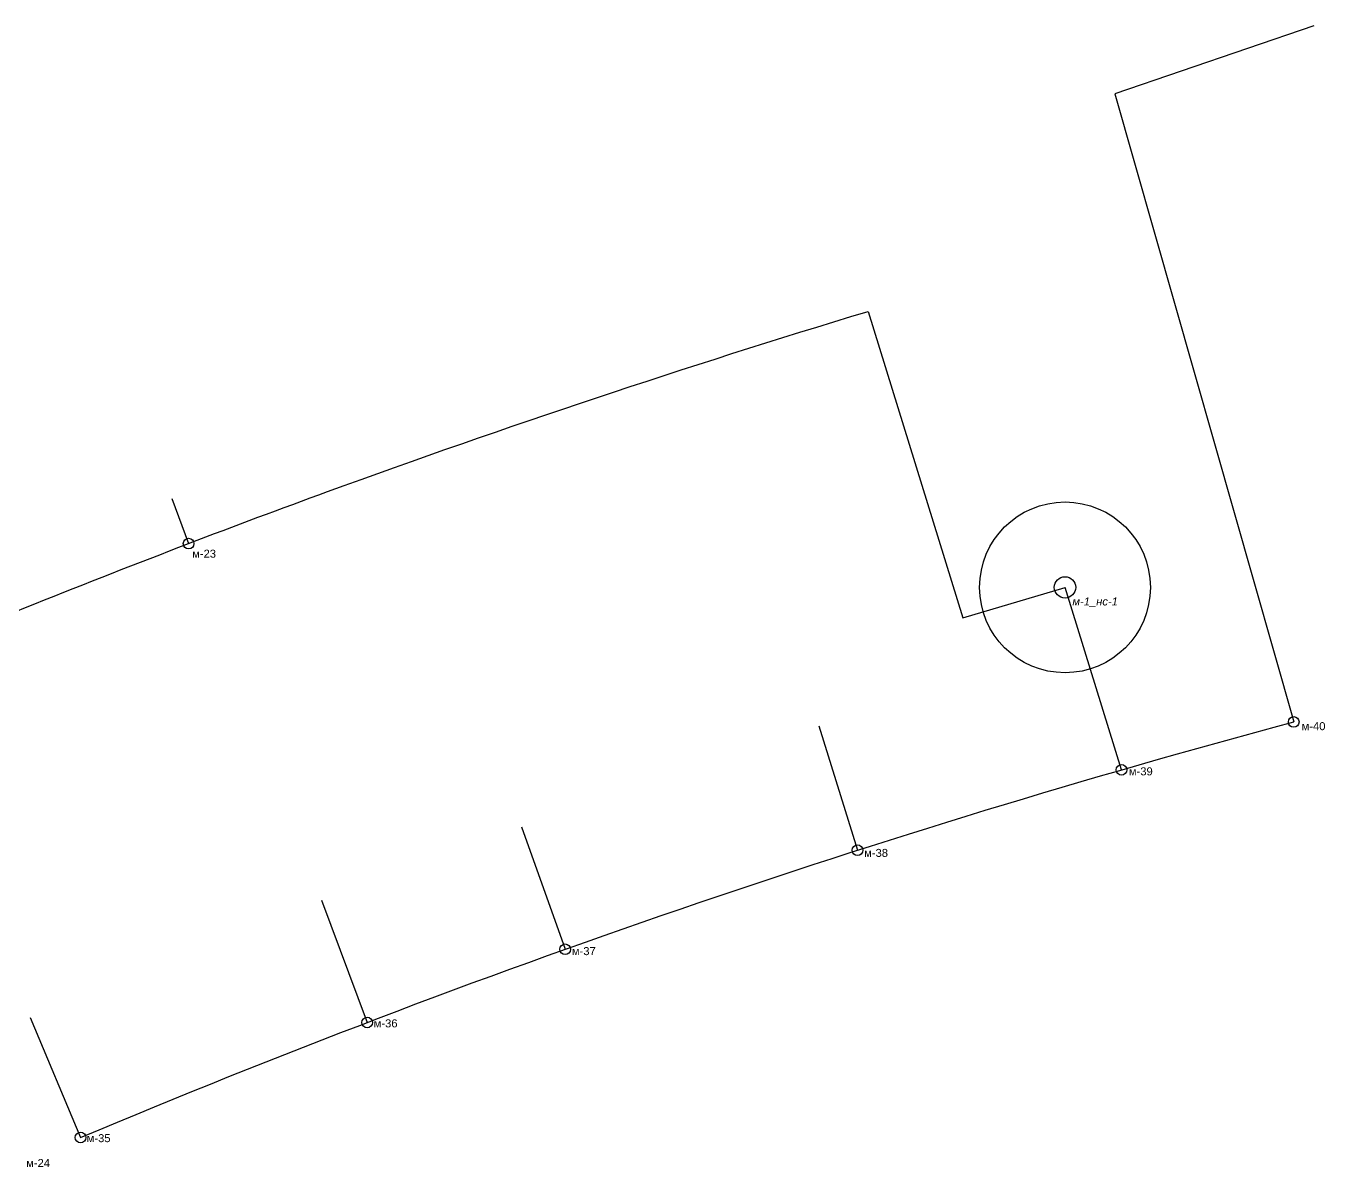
# Model space of a CAD drawing. Header units: millimetres. Extents: x 2243293 to 2245325, y 377925 to 380925.
# Drawn here: x 2245081.9 to 2245325.3, y 378632.5 to 378846.4 of the extents above; entities that cross this region are included whole.
import ezdxf

# ---------------------------------------------------------------- set-up
doc = ezdxf.new("R2010")
doc.units = ezdxf.units.MM
for name, color, linetype, lineweight in [('канализация_300_база', 100, 'Continuous', 25), ('канализация_колодцы', 103, 'Continuous', 25), ('канализация_насоска', 103, 'Continuous', 25), ('канализация_отвод', 103, 'Continuous', 25)]:
    doc.layers.add(name, color=color, linetype=linetype, lineweight=lineweight)
doc.styles.add('GOST-2.304_Type-B_italic', font='GOST Common Italic.ttf')
doc.styles.get("Standard").update_dxf_attribs({"font": 'arial.ttf'})

msp = doc.modelspace()

# ---------------------------------------------------------------- linework, layer by layer
at = {"layer": 'канализация_300_база'}
for points in [[(2245138.42, 378759.1, -0.013975), (2245239.68, 378792.86), (2245257.46, 378735.45), (2245276.59, 378741.16)], [(2245112.37, 378749.38, -0.00364), (2245138.42, 378759.1, -0.003509)], [(2245055.01, 378726.35, -0.008269), (2245112.38, 378749.36)], [(2245092.14, 378638.07, -0.034032), (2245319.44, 378715.94)]]:
    msp.add_lwpolyline(points, format="xyb", dxfattribs=at)
msp.add_lwpolyline([(2245287.18, 378706.96), (2245276.59, 378741.16)], dxfattribs=at)
at = {"layer": 'канализация_колодцы'}
for centre in [(2245112.38, 378749.36), (2245319.44, 378715.94), (2245287.18, 378706.96), (2245237.72, 378691.9), (2245182.93, 378673.34), (2245145.84, 378659.62), (2245092.14, 378638.07)]:
    msp.add_circle(centre, 1, dxfattribs=at)
at = {"layer": 'канализация_насоска'}
for radius in [16, 2]:
    msp.add_circle((2245276.59, 378741.16), radius, dxfattribs=at)
at = {"layer": 'канализация_отвод'}
for points in [[(2245323.22, 378846.35), (2245285.9, 378833.65), (2245319.47, 378715.95)], [(2245109.22, 378757.82), (2245112.38, 378749.36)], [(2245230.46, 378715.23), (2245237.72, 378691.9)], [(2245174.73, 378696.28), (2245182.93, 378673.34)], [(2245137.3, 378682.52), (2245145.84, 378659.62)], [(2245082.7, 378660.53), (2245092.14, 378638.07)]]:
    msp.add_lwpolyline(points, dxfattribs=at)

# ---------------------------------------------------------------- texts
at = {"layer": 'канализация_колодцы', "char_height": 1.5, "attachment_point": 1}
for s, insert in [('м-23', (2245113.05, 378748.22)), ('м-40', (2245320.92, 378715.9)), ('м-39', (2245288.56, 378707.43)), ('м-38', (2245238.96, 378692.15)), ('м-37', (2245184.2, 378673.75)), ('м-36', (2245147.06, 378660.21)), ('м-35', (2245093.29, 378638.7)), ('м-24', (2245081.95, 378634.04))]:
    msp.add_mtext_dynamic_manual_height_columns(s, width=5.5218, gutter_width=12.5, heights=[0], dxfattribs=dict(at, insert=insert))
at = {"layer": 'канализация_колодцы', "insert": (2245277.97, 378739.27), "char_height": 1.5, "attachment_point": 1, "style": 'GOST-2.304_Type-B_italic'}
msp.add_mtext_dynamic_manual_height_columns('{\\fArial|b0|i1|c204|p34;м-1_нс-1}', width=5.5218, gutter_width=12.5, heights=[0], dxfattribs=at)

doc.saveas('drawing.dxf')
